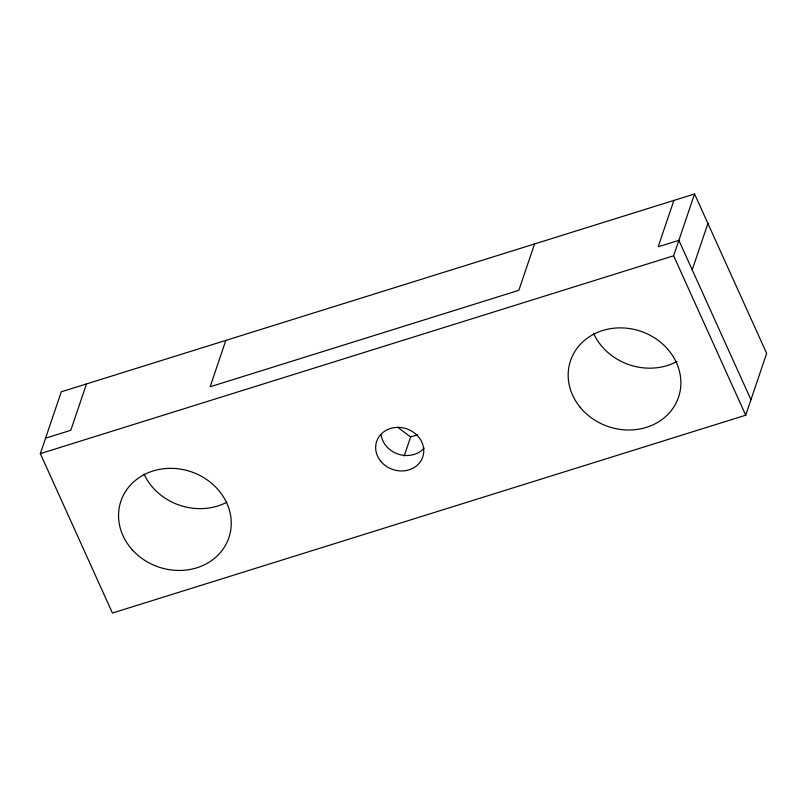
<?xml version="1.0" encoding="UTF-8"?>
<svg xmlns="http://www.w3.org/2000/svg" width="807" height="807" viewBox="0 0 807 807"><rect width="100%" height="100%" fill="white"/><g stroke="black" fill="none" stroke-linecap="round" stroke-linejoin="round"><path stroke-width="1.21" d="M40.35 453.625L61.282 391.798L694.565 193.962L766.65 353.375L745.718 415.202L112.435 613.038L40.35 453.625L673.633 255.789L694.565 193.962M86.5 383.92L70.804 430.292L45.585 438.171M225.829 340.393L210.133 386.765L518.851 290.318L534.547 243.946M404.186 455.995L410.622 436.98L417.713 434.761M673.875 200.429L658.179 246.801L678.869 240.335L750.954 399.737M692.214 269.851L707.91 223.478M397.76 427.286L410.622 436.98M673.633 255.789L745.718 415.202M424.119 448.147A24.331 21.486 18.7 0 1 398.86 454.331A24.331 21.486 18.7 0 1 381.116 435.054M677.073 361.425A57.004 50.337 18.7 0 1 593.528 333.331M226.807 502.226A57.004 50.337 18.7 0 1 143.999 474.042M380.722 461.211A24.331 21.486 18.7 0 0 421.99 458.89A24.331 21.486 18.7 0 0 396.419 427.417A24.331 21.486 18.7 0 0 380.722 461.211M580.031 407.142A57.004 50.337 18.7 0 0 676.73 401.704A57.004 50.337 18.7 0 0 616.82 327.975A57.004 50.337 18.7 0 0 580.031 407.142M132.267 549.789A57.004 50.337 18.7 0 0 228.129 539.752A57.004 50.337 18.7 0 0 164.285 468.675A57.004 50.337 18.7 0 0 132.267 549.789"/></g></svg>
